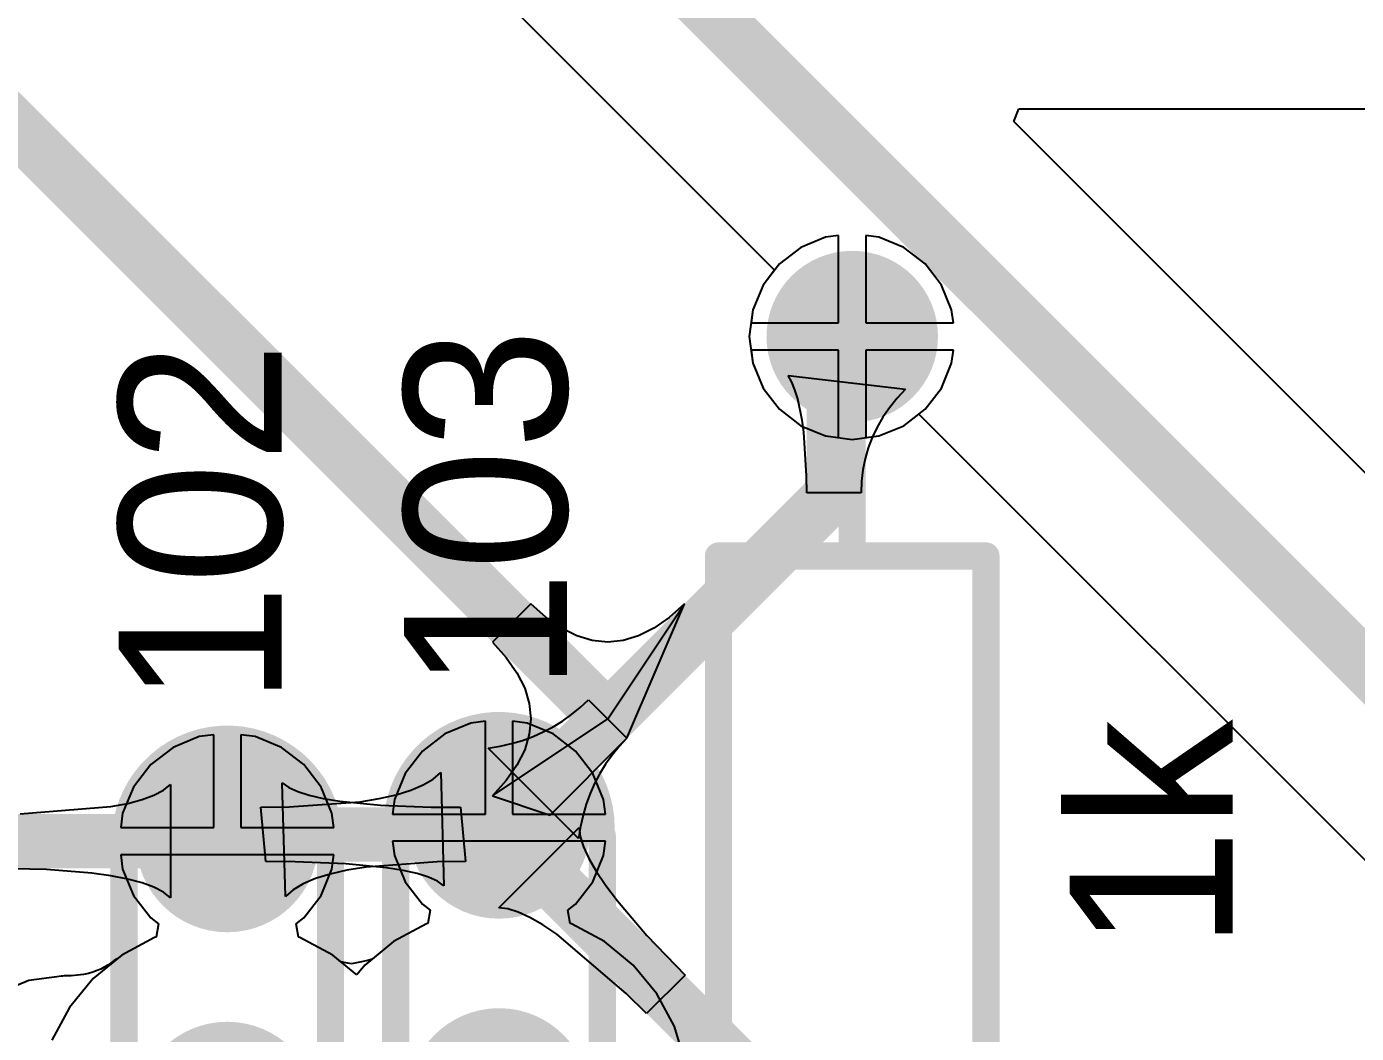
# Model space of a CAD drawing. Header units: millimetres. Extents: x 0 to 190, y 0 to 100.
# Drawn here: x 50.7 to 63.13, y 22.71 to 32.13 of the extents above; entities that cross this region are included whole.
import ezdxf

# ---------------------------------------------------------------- set-up
doc = ezdxf.new("R2010")
doc.units = ezdxf.units.MM
for name, color, linetype in [('BottomLayer', 5, 'Continuous'), ('BottomSolder', 6, 'Continuous'), ('MultiLayer', 9, 'Continuous'), ('PadHoleLayer', 156, 'Continuous'), ('TopLayer', 1, 'Continuous'), ('TopOverlay', 2, 'Continuous'), ('TopSolder', 216, 'Continuous')]:
    doc.layers.add(name, color=color, linetype=linetype)

# ---------------------------------------------------------------- blocks, each defined once
blk = doc.blocks.new('_________1_4__3')
at = {"layer": 'BottomLayer'}
h = blk.add_hatch(color=5, dxfattribs=at)
edge = h.paths.add_edge_path()
edge.add_arc((-5.09999996, 0), 0.6999985999999999, 0, 360)
h = blk.add_hatch(color=5, dxfattribs=at)
edge = h.paths.add_edge_path()
edge.add_arc((5.09999996, 0), 0.6999985999999999, 0, 360)
at = {"layer": 'BottomSolder'}
h = blk.add_hatch(color=6, dxfattribs=at)
edge = h.paths.add_edge_path()
edge.add_arc((-5.09999996, 0), 0.8015985999999998, 0, 360)
h = blk.add_hatch(color=6, dxfattribs=at)
edge = h.paths.add_edge_path()
edge.add_arc((5.09999996, 0), 0.8015985999999998, 0, 360)
at = {"layer": 'MultiLayer'}
h = blk.add_hatch(color=9, dxfattribs=at)
edge = h.paths.add_edge_path()
edge.add_arc((-5.09999996, 0), 0.6999985999999999, 0, 360)
h = blk.add_hatch(color=9, dxfattribs=at)
edge = h.paths.add_edge_path()
edge.add_arc((5.09999996, 0), 0.6999985999999999, 0, 360)
at = {"layer": 'PadHoleLayer'}
h = blk.add_hatch(color=156, dxfattribs=at)
edge = h.paths.add_edge_path()
edge.add_arc((-5.09999996, 0), 0.2999994, 0, 360)
h = blk.add_hatch(color=156, dxfattribs=at)
edge = h.paths.add_edge_path()
edge.add_arc((5.09999996, 0), 0.2999994, 0, 360)
at = {"layer": 'TopLayer'}
h = blk.add_hatch(color=1, dxfattribs=at)
edge = h.paths.add_edge_path()
edge.add_arc((-5.09999996, 0), 0.6999985999999999, 0, 360)
h = blk.add_hatch(color=1, dxfattribs=at)
edge = h.paths.add_edge_path()
edge.add_arc((5.09999996, 0), 0.6999985999999999, 0, 360)
at = {"layer": 'TopSolder'}
h = blk.add_hatch(color=216, dxfattribs=at)
edge = h.paths.add_edge_path()
edge.add_arc((-5.09999996, 0), 0.8015985999999998, 0, 360)
h = blk.add_hatch(color=216, dxfattribs=at)
edge = h.paths.add_edge_path()
edge.add_arc((5.09999996, 0), 0.8015985999999998, 0, 360)
at = {"layer": 'TopOverlay', "const_width": 0.254}
for points in [[(-3.048, -1.25000004), (-3.048, 1.25000004)], [(3.048, 1.25000004), (-3.048, 1.25000004)], [(3.048, -1.25000004), (3.048, 1.25000004)], [(-3.0734, 0), (-4.3942, 0)], [(4.419599999999999, 0), (3.0988, 0)], [(3.048, -1.25000004), (-3.048, -1.25000004)]]:
    blk.add_lwpolyline(points, dxfattribs=at)
at = {"layer": 'TopOverlay', "const_width": 0.127}
for points in [[(-3.1115, 1.25000004, 1), (-2.9845, 1.25000004, 1)], [(-3.1115, 1.25000004, 1), (-2.9845, 1.25000004, 1)], [(2.9845, 1.25000004, 1), (3.1115, 1.25000004, 1)], [(2.9845, 1.25000004, 1), (3.1115, 1.25000004, 1)], [(-4.457699999999999, 0, 1), (-4.3307, 0, 1)], [(-3.1369, 0, 1), (-3.0099, 0, 1)], [(3.0353, 0, 1), (3.1623, 0, 1)], [(4.356100000000001, 0, 1), (4.483099999999999, 0, 1)], [(-3.1115, -1.25000004, 1), (-2.9845, -1.25000004, 1)], [(-3.1115, -1.25000004, 1), (-2.9845, -1.25000004, 1)], [(2.9845, -1.25000004, 1), (3.1115, -1.25000004, 1)], [(2.9845, -1.25000004, 1), (3.1115, -1.25000004, 1)]]:
    blk.add_lwpolyline(points, format="xyb", close=True, dxfattribs=at)
blk = doc.blocks.new('_______15')
at = {"layer": 'BottomLayer'}
h = blk.add_hatch(color=5, dxfattribs=at)
edge = h.paths.add_edge_path()
edge.add_arc((-1.27, 0), 0.7499985, 0, 360)
h = blk.add_hatch(color=5, dxfattribs=at)
edge = h.paths.add_edge_path()
edge.add_arc((1.27, 0), 0.7499985, 0, 360)
at = {"layer": 'BottomSolder'}
h = blk.add_hatch(color=6, dxfattribs=at)
edge = h.paths.add_edge_path()
edge.add_arc((-1.27, 0), 0.8515985, 0, 360)
h = blk.add_hatch(color=6, dxfattribs=at)
edge = h.paths.add_edge_path()
edge.add_arc((1.27, 0), 0.8515985, 0, 360)
at = {"layer": 'MultiLayer'}
h = blk.add_hatch(color=9, dxfattribs=at)
edge = h.paths.add_edge_path()
edge.add_arc((-1.27, 0), 0.7499985, 0, 360)
h = blk.add_hatch(color=9, dxfattribs=at)
edge = h.paths.add_edge_path()
edge.add_arc((1.27, 0), 0.7499985, 0, 360)
at = {"layer": 'PadHoleLayer'}
h = blk.add_hatch(color=156, dxfattribs=at)
edge = h.paths.add_edge_path()
edge.add_arc((-1.27, 0), 0.3499993, 0, 360)
h = blk.add_hatch(color=156, dxfattribs=at)
edge = h.paths.add_edge_path()
edge.add_arc((1.27, 0), 0.3499993, 0, 360)
at = {"layer": 'TopLayer'}
h = blk.add_hatch(color=1, dxfattribs=at)
edge = h.paths.add_edge_path()
edge.add_arc((-1.27, 0), 0.7499985, 0, 360)
h = blk.add_hatch(color=1, dxfattribs=at)
edge = h.paths.add_edge_path()
edge.add_arc((1.27, 0), 0.7499985, 0, 360)
at = {"layer": 'TopSolder'}
h = blk.add_hatch(color=216, dxfattribs=at)
edge = h.paths.add_edge_path()
edge.add_arc((-1.27, 0), 0.8515985, 0, 360)
h = blk.add_hatch(color=216, dxfattribs=at)
edge = h.paths.add_edge_path()
edge.add_arc((1.27, 0), 0.8515985, 0, 360)
at = {"layer": 'TopOverlay', "const_width": 0.254}
for points in [[(-1.27028448, -0.9543745199999999, -1.01885879262925), (-1.2848463, 0.9546463)], [(1.24488448, 0.9543745199999999, -1.018858792629249), (1.2594463, -0.9546463)]]:
    blk.add_lwpolyline(points, format="xyb", dxfattribs=at)
at = {"layer": 'TopOverlay', "const_width": 0.127}
for points in [[(-1.3483463, 0.9546463, 1), (-1.2213463, 0.9546463, 1)], [(-1.3335, 0.9652, 1), (-1.2065, 0.9652, 1)], [(1.18138448, 0.9543745199999999, 1), (1.30838448, 0.9543745199999999, 1)], [(1.2065, 0.9652, 1), (1.3335, 0.9652, 1)], [(-1.33378448, -0.9543745199999999, 1), (-1.20678448, -0.9543745199999999, 1)], [(-1.3081, -0.9652, 1), (-1.1811, -0.9652, 1)], [(1.1303, -0.9652, 1), (1.2573, -0.9652, 1)], [(1.1959463, -0.9546463, 1), (1.3229463, -0.9546463, 1)]]:
    blk.add_lwpolyline(points, format="xyb", close=True, dxfattribs=at)
at = {"layer": 'TopOverlay', "const_width": 0.254}
for points in [[(-1.27, 0.9652), (1.27, 0.9652)], [(-1.2446, -0.9652), (1.1938, -0.9652)]]:
    blk.add_lwpolyline(points, dxfattribs=at)
blk = doc.blocks.new('_______16')
at = {"layer": 'BottomLayer'}
h = blk.add_hatch(color=5, dxfattribs=at)
edge = h.paths.add_edge_path()
edge.add_arc((-1.27, 0), 0.7499985, 0, 360)
h = blk.add_hatch(color=5, dxfattribs=at)
edge = h.paths.add_edge_path()
edge.add_arc((1.27, 0), 0.7499985, 0, 360)
at = {"layer": 'BottomSolder'}
h = blk.add_hatch(color=6, dxfattribs=at)
edge = h.paths.add_edge_path()
edge.add_arc((-1.27, 0), 0.8515985, 0, 360)
h = blk.add_hatch(color=6, dxfattribs=at)
edge = h.paths.add_edge_path()
edge.add_arc((1.27, 0), 0.8515985, 0, 360)
at = {"layer": 'MultiLayer'}
h = blk.add_hatch(color=9, dxfattribs=at)
edge = h.paths.add_edge_path()
edge.add_arc((-1.27, 0), 0.7499985, 0, 360)
h = blk.add_hatch(color=9, dxfattribs=at)
edge = h.paths.add_edge_path()
edge.add_arc((1.27, 0), 0.7499985, 0, 360)
at = {"layer": 'PadHoleLayer'}
h = blk.add_hatch(color=156, dxfattribs=at)
edge = h.paths.add_edge_path()
edge.add_arc((-1.27, 0), 0.3499993, 0, 360)
h = blk.add_hatch(color=156, dxfattribs=at)
edge = h.paths.add_edge_path()
edge.add_arc((1.27, 0), 0.3499993, 0, 360)
at = {"layer": 'TopLayer'}
h = blk.add_hatch(color=1, dxfattribs=at)
edge = h.paths.add_edge_path()
edge.add_arc((-1.27, 0), 0.7499985, 0, 360)
h = blk.add_hatch(color=1, dxfattribs=at)
edge = h.paths.add_edge_path()
edge.add_arc((1.27, 0), 0.7499985, 0, 360)
at = {"layer": 'TopSolder'}
h = blk.add_hatch(color=216, dxfattribs=at)
edge = h.paths.add_edge_path()
edge.add_arc((-1.27, 0), 0.8515985, 0, 360)
h = blk.add_hatch(color=216, dxfattribs=at)
edge = h.paths.add_edge_path()
edge.add_arc((1.27, 0), 0.8515985, 0, 360)
at = {"layer": 'TopOverlay', "const_width": 0.254}
for points in [[(-1.27028448, -0.9543745199999999, -1.01885879262925), (-1.2848463, 0.9546463)], [(1.24488448, 0.9543745199999999, -1.018858792629249), (1.2594463, -0.9546463)]]:
    blk.add_lwpolyline(points, format="xyb", dxfattribs=at)
at = {"layer": 'TopOverlay', "const_width": 0.127}
for points in [[(-1.3483463, 0.9546463, 1), (-1.2213463, 0.9546463, 1)], [(-1.3335, 0.9652, 1), (-1.2065, 0.9652, 1)], [(1.18138448, 0.9543745199999999, 1), (1.30838448, 0.9543745199999999, 1)], [(1.2065, 0.9652, 1), (1.3335, 0.9652, 1)], [(-1.33378448, -0.9543745199999999, 1), (-1.20678448, -0.9543745199999999, 1)], [(-1.3081, -0.9652, 1), (-1.1811, -0.9652, 1)], [(1.1303, -0.9652, 1), (1.2573, -0.9652, 1)], [(1.1959463, -0.9546463, 1), (1.3229463, -0.9546463, 1)]]:
    blk.add_lwpolyline(points, format="xyb", close=True, dxfattribs=at)
at = {"layer": 'TopOverlay', "const_width": 0.254}
for points in [[(-1.27, 0.9652), (1.27, 0.9652)], [(-1.2446, -0.9652), (1.1938, -0.9652)]]:
    blk.add_lwpolyline(points, dxfattribs=at)

msp = doc.modelspace()

# ---------------------------------------------------------------- linework, layer by layer
at = {"layer": 'BottomLayer'}
for p, q in [((55.03359579999999, 32.51322682), (57.69480206, 29.85202056)), ((59.92920957999999, 31.24070968), (59.97781248, 31.35804244)), ((59.97781248, 31.35804244), (99.24863056, 31.35804244)), ((66.93307416, 24.2368451), (59.92920957999999, 31.24070968)), ((57.69480206, 29.85202056), (57.58668442, 29.7111166)), ((57.58668442, 29.7111166), (57.49055558, 29.47904442)), ((57.49055558, 29.47904442), (57.45776926, 29.22999996)), ((57.45776926, 29.22999996), (57.49055558, 28.9809555)), ((57.49055558, 28.9809555), (57.58668442, 28.74888332)), ((57.85519797999999, 28.80355936), (57.82233037999999, 28.86559378)), ((57.82233037999999, 28.86559378), (58.91755805999999, 28.73762096)), ((57.58668442, 28.74888332), (57.73960003999999, 28.5496)), ((57.88460864, 28.73094838), (57.85519797999999, 28.80355936)), ((57.91055727999999, 28.64776338), (57.88460864, 28.73094838)), ((58.91755805999999, 28.73762096), (58.83885361999999, 28.65259192)), ((57.95207611999999, 28.44966116), (57.91055727999999, 28.64776338)), ((58.83885361999999, 28.65259192), (58.76843466, 28.5649416)), ((57.73960003999999, 28.5496), (57.93888336, 28.39668438)), ((58.70629863999999, 28.47466746), (58.6524481, 28.3817695)), ((58.76843466, 28.5649416), (58.70629863999999, 28.47466746)), ((58.90111664, 28.39668438), (59.04202059999999, 28.50480202)), ((59.04202059999999, 28.50480202), (64.74634243999999, 22.80048018)), ((57.93888336, 28.39668438), (58.17095553999999, 28.30055554)), ((57.96764631999999, 28.33474648), (57.95207611999999, 28.44966116)), ((58.6524481, 28.3817695), (58.60688304, 28.2862528)), ((58.66904445999999, 28.30055554), (58.90111664, 28.39668438)), ((57.99359496, 27.92654308), (57.96764631999999, 28.33474648)), ((58.17095553999999, 28.30055554), (58.41999999999999, 28.26776922)), ((58.41999999999999, 28.26776922), (58.66904445999999, 28.30055554)), ((58.60688304, 28.2862528), (58.56960092, 28.18811228)), ((58.56960092, 28.18811228), (58.54060681999999, 28.08734794)), ((58.51989312, 27.98396232), (58.50746744, 27.87795542)), ((58.54060681999999, 28.08734794), (58.51989312, 27.98396232)), ((57.9953247, 27.7693247), (57.99359496, 27.92654308)), ((58.50746744, 27.87795542), (58.5033247, 27.7693247)), ((58.5033247, 27.7693247), (57.9953247, 27.7693247)), ((55.41557877999999, 26.73163056), (55.05636943999999, 26.37242122)), ((55.41558132, 26.73163056), (55.05637198, 26.37242122)), ((55.55926403999999, 26.60231662), (55.41557877999999, 26.73163056)), ((55.55926658, 26.60231408), (55.41558132, 26.73163056)), ((56.13400253999999, 25.654), (56.85242375999999, 26.73163056)), ((56.31360594, 25.47439405999999), (56.85242122, 26.73163056)), ((56.85242122, 26.73163056), (56.70873596, 26.60231408)), ((56.85242375999999, 26.73163056), (56.7087385, 26.60231662)), ((55.7029493, 26.5017377), (55.55926403999999, 26.60231662)), ((55.7029493, 26.50173516), (55.55926658, 26.60231408)), ((56.7087385, 26.60231662), (56.56505324, 26.5017377)), ((56.70873596, 26.60231408), (56.56505324, 26.50173516)), ((55.84663201999999, 26.4298938), (55.7029493, 26.5017377)), ((55.84663456, 26.4298938), (55.7029493, 26.50173516)), ((56.56505324, 26.50173516), (56.42136798, 26.4298938)), ((56.56505324, 26.5017377), (56.42137052, 26.4298938)), ((55.05636943999999, 26.37242122), (55.18568592, 26.22873596)), ((55.05637198, 26.37242122), (55.18568845999999, 26.22873596)), ((55.99031727999999, 26.38679), (55.84663201999999, 26.4298938)), ((55.99031727999999, 26.38679), (55.84663456, 26.4298938)), ((56.13399999999999, 26.37242122), (55.99031727999999, 26.38679)), ((56.13400253999999, 26.37242122), (55.99031727999999, 26.38679)), ((56.27768526, 26.38679), (56.13399999999999, 26.37242122)), ((56.27768526, 26.38679), (56.13400253999999, 26.37242122)), ((56.42136798, 26.4298938), (56.27768526, 26.38679)), ((56.42137052, 26.4298938), (56.27768526, 26.38679)), ((55.18568592, 26.22873596), (55.28626483999999, 26.08505324)), ((55.18568845999999, 26.22873596), (55.28626483999999, 26.08505324)), ((55.28626483999999, 26.08505324), (55.3581062, 25.94136798)), ((55.28626483999999, 26.08505324), (55.35810873999999, 25.94136798)), ((55.3581062, 25.94136798), (55.40121254, 25.79768526)), ((55.35810873999999, 25.94136798), (55.40121254, 25.79768526)), ((55.40121254, 25.79768526), (55.41557877999999, 25.654)), ((55.40121254, 25.79768526), (55.41558132, 25.654)), ((55.79643908, 25.6950337), (55.8772568, 25.761315)), ((55.8772568, 25.761315), (55.95439405999999, 25.83360593999999)), ((55.95439405999999, 25.83360593999999), (56.31360594, 25.47439405999999)), ((54.85590248, 25.61615654), (54.61166878, 25.51499088)), ((54.991, 25.63394161999999), (54.85590248, 25.61615654)), ((54.991, 24.765), (54.991, 25.63394161999999)), ((55.05636943999999, 24.93558132), (56.13400253999999, 25.654)), ((55.38009751999999, 25.61615654), (55.24499999999999, 25.63394161999999)), ((55.24499999999999, 25.63394161999999), (55.24499999999999, 24.765)), ((55.62433121999999, 25.51499088), (55.38009751999999, 25.61615654)), ((55.41557877999999, 25.654), (55.40121254, 25.51031728)), ((55.41558132, 25.654), (55.40121254, 25.51031728)), ((55.62375718, 25.58051018), (55.71193836, 25.63476712)), ((55.71193836, 25.63476712), (55.79643908, 25.6950337)), ((52.31590248, 25.48915654), (52.07166878, 25.38799088)), ((52.45099999999999, 25.50694162), (52.31590248, 25.48915654)), ((52.45099999999999, 24.638), (52.45099999999999, 25.50694162)), ((52.84009752, 25.48915654), (52.705, 25.50694162)), ((52.705, 25.50694162), (52.705, 24.638)), ((53.08433122, 25.38799088), (52.84009752, 25.48915654)), ((54.61166878, 25.51499088), (54.40193844, 25.35406156)), ((55.3371258, 25.45381244), (55.43635089999999, 25.49003283999999)), ((55.40121254, 25.51031728), (55.3581062, 25.36663202)), ((55.40121254, 25.51031728), (55.35810873999999, 25.36663202)), ((55.43635089999999, 25.49003283999999), (55.53189554, 25.53226542)), ((55.53189554, 25.53226542), (55.62375718, 25.58051018)), ((55.83406155999999, 25.35406156), (55.62433121999999, 25.51499088)), ((52.07166878, 25.38799088), (51.86193844, 25.22706156)), ((53.29406156, 25.22706156), (53.08433122, 25.38799088)), ((55.01736266, 25.3812167), (55.12763168, 25.3994031)), ((55.86121669999999, 24.53736266), (55.01736266, 25.3812167)), ((55.12763168, 25.3994031), (55.23421769999999, 25.42360168)), ((55.23421769999999, 25.42360168), (55.3371258, 25.45381244)), ((55.3581062, 25.36663202), (55.28626483999999, 25.22294676)), ((55.35810873999999, 25.36663202), (55.28626483999999, 25.2229493)), ((55.59518471999999, 24.75597538), (56.31360594, 25.47439405999999)), ((56.24131499999999, 25.3972568), (56.1750337, 25.31643908)), ((56.31360594, 25.47439405999999), (56.24131499999999, 25.3972568)), ((54.40193844, 25.35406156), (54.24100912, 25.14433122)), ((55.99499087999999, 25.14433122), (55.83406155999999, 25.35406156)), ((56.1750337, 25.31643908), (56.11476712, 25.23193836)), ((51.86193844, 25.22706156), (51.70100911999999, 25.01733122)), ((53.45499088, 25.01733122), (53.29406156, 25.22706156)), ((54.24100912, 25.14433122), (54.13984346, 24.90009752)), ((54.50119656, 25.09191832), (54.57344178, 25.1537089)), ((54.57344178, 25.1537089), (54.60342902, 24.09236482)), ((55.28626483999999, 25.2229493), (55.18568592, 25.07926404)), ((55.28626483999999, 25.22294676), (55.18568592, 25.07926404)), ((56.09615654, 24.90009752), (55.99499087999999, 25.14433122)), ((56.06051018, 25.14375718), (56.01226542, 25.05189554)), ((56.11476712, 25.23193836), (56.06051018, 25.14375718)), ((51.70100911999999, 25.01733122), (51.59984346, 24.77309752)), ((51.89233208, 24.9420634), (51.98138194, 24.98909658)), ((51.98138194, 24.98909658), (52.04800106, 25.04166188)), ((52.04800106, 25.04166188), (52.04800106, 23.98033812)), ((53.12255821999999, 23.9952911), (53.09257098, 25.05663518)), ((53.09257098, 25.05663518), (53.15276136, 25.01329008)), ((53.15276136, 25.01329008), (53.23657627999999, 24.97450682)), ((53.55615654, 24.77309752), (53.45499088, 25.01733122)), ((54.15667603999999, 24.94557622), (54.29281242, 24.98785198)), ((54.29281242, 24.98785198), (54.40765344, 25.03663268)), ((54.40765344, 25.03663268), (54.50119656, 25.09191832)), ((55.18568592, 25.07926404), (55.05636943999999, 24.93557878)), ((55.18568592, 25.07926404), (55.05636943999999, 24.93558132)), ((56.01226542, 25.05189554), (55.97003283999999, 24.9563509)), ((51.49057774, 24.8341642), (51.64692998, 24.86459848)), ((51.64692998, 24.86459848), (51.7808464, 24.90056488)), ((51.7808464, 24.90056488), (51.89233208, 24.9420634)), ((53.15652056, 24.8317512), (53.82050704, 24.88053444)), ((53.23657627999999, 24.97450682), (53.3440132, 24.9402854)), ((53.3440132, 24.9402854), (53.47507211999999, 24.91062836)), ((53.47507211999999, 24.91062836), (53.62975049999999, 24.88553316)), ((53.62975049999999, 24.88553316), (54.00997834, 24.84903336)), ((53.82050704, 24.88053444), (53.99923922, 24.90980286)), ((53.99923922, 24.90980286), (54.15667603999999, 24.94557622)), ((54.13984346, 24.90009752), (54.12205837999999, 24.765)), ((55.05636943999999, 24.93557878), (55.59518471999999, 24.75597538)), ((55.97003283999999, 24.9563509), (55.93381244, 24.8571258)), ((56.11394162, 24.765), (56.09615654, 24.90009752)), ((50.64083852, 24.76776606), (51.49057774, 24.8341642)), ((51.59984346, 24.77309752), (51.58205838, 24.638)), ((52.89259678, 24.8285), (53.15652056, 24.8317512)), ((52.93851998, 24.3205), (52.89259678, 24.8285)), ((53.57394162, 24.638), (53.55615654, 24.77309752)), ((54.00997834, 24.84903336), (54.48469163999999, 24.83078092)), ((54.12205837999999, 24.765), (54.991, 24.765)), ((54.48469163999999, 24.83078092), (54.75748002, 24.8285)), ((54.75748002, 24.8285), (54.80340322, 24.3205)), ((55.24499999999999, 24.765), (56.11394162, 24.765)), ((55.90360167999999, 24.7542177), (55.8794031, 24.64763168)), ((55.93381244, 24.8571258), (55.90360167999999, 24.7542177)), ((51.58205838, 24.638), (52.45099999999999, 24.638)), ((52.705, 24.638), (53.57394162, 24.638)), ((55.11753263999999, 23.88799896), (55.86800104, 24.63846736)), ((55.8794031, 24.64763168), (55.86121669999999, 24.53736266)), ((55.86800104, 24.63846736), (55.87793752, 24.5541927)), ((55.11799999999999, 24.511), (54.12205837999999, 24.511)), ((54.12205837999999, 24.511), (54.13984346, 24.37590248)), ((56.11394162, 24.511), (55.11799999999999, 24.511)), ((55.87793752, 24.5541927), (55.90764789999999, 24.45796734)), ((56.09615654, 24.37590248), (56.11394162, 24.511)), ((52.578, 24.384), (51.58205838, 24.384)), ((51.58205838, 24.384), (51.59984346, 24.24890248)), ((53.57394162, 24.384), (52.578, 24.384)), ((53.55615654, 24.24890248), (53.57394162, 24.384)), ((54.13984346, 24.37590248), (54.24100912, 24.13166878)), ((55.90764789999999, 24.45796734), (55.95713472, 24.34979128)), ((55.99499087999999, 24.13166878), (56.09615654, 24.37590248)), ((50.88692388, 24.24593322), (50.37231988, 24.257)), ((51.31179221999999, 24.21273542), (50.88692388, 24.24593322)), ((51.59984346, 24.24890248), (51.70100911999999, 24.00466878)), ((53.21130836, 24.31821908), (52.93851998, 24.3205)), ((53.68602166, 24.29996664), (53.21130836, 24.31821908)), ((53.45499088, 24.00466878), (53.55615654, 24.24890248)), ((54.06624949999999, 24.26346684), (53.68602166, 24.29996664)), ((53.87549296, 24.26846556), (53.69676078, 24.23919714)), ((54.53947943999999, 24.3172488), (53.87549296, 24.26846556)), ((54.22092787999999, 24.23837164), (54.06624949999999, 24.26346684)), ((54.80340322, 24.3205), (54.53947943999999, 24.3172488)), ((55.95713472, 24.34979128), (56.02639797999999, 24.22966452)), ((51.49057774, 24.1878358), (51.31179221999999, 24.21273542)), ((51.64692998, 24.15740152), (51.49057774, 24.1878358)), ((51.7808464, 24.12143512), (51.64692998, 24.15740152)), ((51.89233208, 24.0799366), (51.7808464, 24.12143512)), ((53.40318758, 24.16114802), (53.28834655999999, 24.11236732)), ((53.53932395999999, 24.20342378), (53.40318758, 24.16114802)), ((53.69676078, 24.23919714), (53.53932395999999, 24.20342378)), ((54.35198679999999, 24.2087146), (54.22092787999999, 24.23837164)), ((54.24100912, 24.13166878), (54.40193844, 23.92193844)), ((54.45942372, 24.17449318), (54.35198679999999, 24.2087146)), ((54.54323864, 24.13570992), (54.45942372, 24.17449318)), ((54.60342902, 24.09236482), (54.54323864, 24.13570992)), ((55.83406155999999, 23.92193844), (55.99499087999999, 24.13166878)), ((56.02639797999999, 24.22966452), (56.11543514, 24.0975896)), ((51.70100911999999, 24.00466878), (51.86193844, 23.79493844)), ((51.98138194, 24.03290342), (51.89233208, 24.0799366)), ((52.04800106, 23.98033812), (51.98138194, 24.03290342)), ((53.19480343999999, 24.05708168), (53.12255821999999, 23.9952911)), ((53.28834655999999, 24.11236732), (53.19480343999999, 24.05708168)), ((53.29406156, 23.79493844), (53.45499088, 24.00466878)), ((56.11543514, 24.0975896), (56.22424873999999, 23.95356144)), ((54.40193844, 23.92193844), (54.47445036000001, 23.8662972)), ((55.2018073, 23.87806248), (55.11753263999999, 23.88799896)), ((55.29803266, 23.8483521), (55.2018073, 23.87806248)), ((55.76154964, 23.8662972), (55.83406155999999, 23.92193844)), ((56.22424873999999, 23.95356144), (56.50120271999999, 23.6296581)), ((51.86193844, 23.79493844), (51.93445036, 23.7392972)), ((53.22154964, 23.7392972), (53.29406156, 23.79493844)), ((54.47445036000001, 23.8662972), (54.45171736, 23.74134698)), ((55.40620872, 23.79886528), (55.29803266, 23.8483521)), ((55.52633548, 23.72960202), (55.40620872, 23.79886528)), ((55.78428263999999, 23.74134698), (55.76154964, 23.8662972)), ((51.93445036, 23.7392972), (51.91171735999999, 23.61434698)), ((53.24428263999999, 23.61434698), (53.22154964, 23.7392972)), ((54.43891067999999, 23.73746332), (54.13211678, 23.57347838)), ((54.45171736, 23.74134698), (54.43891067999999, 23.73746332)), ((55.65841039999999, 23.64056486), (55.52633548, 23.72960202)), ((56.30621708, 23.08665944), (55.65841039999999, 23.64056486)), ((55.79708932, 23.73746332), (55.78428263999999, 23.74134698)), ((56.10388321999999, 23.57347838), (55.79708932, 23.73746332)), ((56.50120271999999, 23.6296581), (56.85725484, 23.2579545)), ((51.89891067999999, 23.61046332), (51.59211678, 23.44647838)), ((51.91171735999999, 23.61434698), (51.89891067999999, 23.61046332)), ((53.25708931999999, 23.61046332), (53.24428263999999, 23.61434698)), ((53.56388322, 23.44647838), (53.25708931999999, 23.61046332)), ((54.13211678, 23.57347838), (53.93121802, 23.40860444)), ((56.37279048, 23.35279048), (56.10388321999999, 23.57347838)), ((51.52069706, 23.39612542), (51.46033141999999, 23.35269904)), ((51.54980037999999, 23.4117515), (51.52069706, 23.39612542)), ((51.59211678, 23.44647838), (51.54980037999999, 23.4117515)), ((53.64004258, 23.3839766), (53.56388322, 23.44647838)), ((53.67039557999999, 23.37710844), (53.64004258, 23.3839766)), ((53.74014144, 23.3657902), (53.67039557999999, 23.37710844)), ((53.80274227999999, 23.37604164), (53.74014144, 23.3657902)), ((53.89078376, 23.39604668), (53.80274227999999, 23.37604164)), ((53.93121802, 23.40860444), (53.89078376, 23.39604668)), ((51.02583648, 23.249382), (50.98550381999999, 23.24294056)), ((51.03670768, 23.24968172), (51.02583648, 23.249382)), ((51.05399999999999, 23.25195756), (51.03670768, 23.24968172)), ((51.11951676, 23.25195756), (51.05399999999999, 23.25195756)), ((51.11992824, 23.25196772), (51.11951676, 23.25195756)), ((51.17935661999999, 23.25702232), (51.11992824, 23.25196772)), ((51.23250104, 23.2647998), (51.17935661999999, 23.25702232)), ((51.27982124, 23.2748201), (51.23250104, 23.2647998)), ((51.32214272, 23.28674032), (51.27982124, 23.2748201)), ((51.36037226000001, 23.3003725), (51.32214272, 23.28674032)), ((51.39543696, 23.31570394), (51.36037226000001, 23.3003725)), ((51.4284341, 23.33299372), (51.39543696, 23.31570394)), ((51.46033141999999, 23.35269904), (51.4284341, 23.33299372)), ((56.59347837999999, 23.08388322), (56.37279048, 23.35279048)), ((56.85725484, 23.2579545), (56.4980455, 22.89874516)), ((50.72246396, 23.2083102), (50.41352122, 23.08034246)), ((50.98550381999999, 23.24294056), (50.72246396, 23.2083102)), ((56.4980455, 22.89874516), (56.30621708, 23.08665944)), ((56.75746331999999, 22.77708932), (56.59347837999999, 23.08388322)), ((56.85844609999999, 22.44419692), (56.75746331999999, 22.77708932))]:
    msp.add_line(p, q, dxfattribs=at)
at = {"layer": 'BottomLayer', "const_width": 0.508}
for points in [[(43.434, 38.354), (53.98040766, 27.80759234)], [(55.56418656, 33.79418438), (66.0273, 23.33107094)], [(58.2493247, 29.05932466), (58.41999999999999, 29.22999996)], [(58.2493247, 27.7693247), (58.2493247, 29.05932466)], [(53.98040766, 27.80759234), (53.98041019999999, 27.80759234)], [(53.98041019999999, 27.80759234), (56.13400253999999, 25.654)], [(56.13399999999999, 25.654), (58.2493247, 27.7693247)], [(55.11799999999999, 24.638), (56.13399999999999, 25.654)], [(55.0545, 24.5745), (55.11799999999999, 24.638)], [(55.11799999999999, 24.638), (59.62800113999999, 20.12799886)], [(45.974, 24.511), (52.578, 24.511)], [(52.578, 24.511), (52.64149999999999, 24.5745)], [(52.64149999999999, 24.5745), (55.0545, 24.5745)]]:
    msp.add_lwpolyline(points, dxfattribs=at)
at = {"layer": 'BottomLayer', "const_width": 0.254}
for points in [[(58.29299999999999, 29.22999996, 1), (58.547, 29.22999996, 1)], [(58.12232469999999, 29.05932466, 1), (58.3763247, 29.05932466, 1)], [(58.12232469999999, 29.05932466, 1), (58.3763247, 29.05932466, 1)], [(53.85340765999999, 27.80759234, 1), (54.10740766, 27.80759234, 1)], [(53.85340765999999, 27.80759234, 1), (54.10740766, 27.80759234, 1)], [(53.8534102, 27.80759234, 1), (54.1074102, 27.80759234, 1)], [(53.8534102, 27.80759234, 1), (54.1074102, 27.80759234, 1)], [(58.12232469999999, 27.7693247, 1), (58.3763247, 27.7693247, 1)], [(58.12232469999999, 27.7693247, 1), (58.3763247, 27.7693247, 1)], [(56.007, 25.654, 1), (56.261, 25.654, 1)], [(56.007, 25.654, 1), (56.261, 25.654, 1)], [(56.00700253999999, 25.654, 1), (56.26100254, 25.654, 1)], [(54.991, 24.638, 1), (55.24499999999999, 24.638, 1)], [(54.991, 24.638, 1), (55.24499999999999, 24.638, 1)], [(54.991, 24.638, 1), (55.24499999999999, 24.638, 1)], [(52.45099999999999, 24.511, 1), (52.705, 24.511, 1)], [(52.45099999999999, 24.511, 1), (52.705, 24.511, 1)], [(52.51449999999999, 24.5745, 1), (52.7685, 24.5745, 1)], [(52.51449999999999, 24.5745, 1), (52.7685, 24.5745, 1)], [(54.9275, 24.5745, 1), (55.18149999999999, 24.5745, 1)], [(54.9275, 24.5745, 1), (55.18149999999999, 24.5745, 1)]]:
    msp.add_lwpolyline(points, format="xyb", close=True, dxfattribs=at)
at = {"layer": 'TopLayer'}
for p, q in [((58.17095553999999, 30.15944438), (57.93888336, 30.06331554)), ((58.29299999999999, 30.17551242), (58.17095553999999, 30.15944438)), ((58.29299999999999, 29.35699996), (58.29299999999999, 30.17551242)), ((58.66904445999999, 30.15944438), (58.547, 30.17551242)), ((58.547, 30.17551242), (58.547, 29.35699996)), ((58.90111664, 30.06331554), (58.66904445999999, 30.15944438)), ((57.93888336, 30.06331554), (57.73960003999999, 29.91039992)), ((59.10039996, 29.91039992), (58.90111664, 30.06331554)), ((57.73960003999999, 29.91039992), (57.58668442, 29.7111166)), ((59.25331558, 29.7111166), (59.10039996, 29.91039992)), ((57.58668442, 29.7111166), (57.49055558, 29.47904442)), ((59.34944442, 29.47904442), (59.25331558, 29.7111166)), ((57.49055558, 29.47904442), (57.47448753999999, 29.35699996)), ((59.36551245999999, 29.35699996), (59.34944442, 29.47904442)), ((57.47448753999999, 29.35699996), (58.29299999999999, 29.35699996)), ((58.547, 29.35699996), (59.36551245999999, 29.35699996)), ((58.29299999999999, 29.10299995999999), (57.47448753999999, 29.10299995999999)), ((57.47448753999999, 29.10299995999999), (57.49055558, 28.9809555)), ((58.29299999999999, 28.2844875), (58.29299999999999, 29.10299995999999)), ((59.36551245999999, 29.10299995999999), (58.547, 29.10299995999999)), ((58.547, 29.10299995999999), (58.547, 28.2844875)), ((59.34944442, 28.9809555), (59.36551245999999, 29.10299995999999)), ((57.49055558, 28.9809555), (57.58668442, 28.74888332)), ((59.25331558, 28.74888332), (59.34944442, 28.9809555)), ((57.58668442, 28.74888332), (57.73960003999999, 28.5496)), ((59.10039996, 28.5496), (59.25331558, 28.74888332)), ((57.73960003999999, 28.5496), (57.93888336, 28.39668438)), ((58.90111664, 28.39668438), (59.10039996, 28.5496)), ((57.93888336, 28.39668438), (58.17095553999999, 28.30055554)), ((58.66904445999999, 28.30055554), (58.90111664, 28.39668438)), ((58.17095553999999, 28.30055554), (58.29299999999999, 28.2844875)), ((58.547, 28.2844875), (58.66904445999999, 28.30055554)), ((54.85590248, 25.61615654), (54.61166878, 25.51499088)), ((54.991, 25.63394161999999), (54.85590248, 25.61615654)), ((54.991, 24.765), (54.991, 25.63394161999999)), ((55.38009751999999, 25.61615654), (55.24499999999999, 25.63394161999999)), ((55.24499999999999, 25.63394161999999), (55.24499999999999, 24.765)), ((55.62433121999999, 25.51499088), (55.38009751999999, 25.61615654)), ((52.31590248, 25.48915654), (52.07166878, 25.38799088)), ((52.45099999999999, 25.50694162), (52.31590248, 25.48915654)), ((52.45099999999999, 24.638), (52.45099999999999, 25.50694162)), ((52.84009752, 25.48915654), (52.705, 25.50694162)), ((52.705, 25.50694162), (52.705, 24.638)), ((53.08433122, 25.38799088), (52.84009752, 25.48915654)), ((54.61166878, 25.51499088), (54.40193844, 25.35406156)), ((55.83406155999999, 25.35406156), (55.62433121999999, 25.51499088)), ((52.07166878, 25.38799088), (51.86193844, 25.22706156)), ((53.29406156, 25.22706156), (53.08433122, 25.38799088)), ((54.40193844, 25.35406156), (54.24100912, 25.14433122)), ((55.99499087999999, 25.14433122), (55.83406155999999, 25.35406156)), ((51.86193844, 25.22706156), (51.70100911999999, 25.01733122)), ((53.45499088, 25.01733122), (53.29406156, 25.22706156)), ((54.24100912, 25.14433122), (54.13984346, 24.90009752)), ((56.09615654, 24.90009752), (55.99499087999999, 25.14433122)), ((51.70100911999999, 25.01733122), (51.59984346, 24.77309752)), ((53.55615654, 24.77309752), (53.45499088, 25.01733122)), ((54.13984346, 24.90009752), (54.12205837999999, 24.765)), ((56.11394162, 24.765), (56.09615654, 24.90009752)), ((51.59984346, 24.77309752), (51.58205838, 24.638)), ((53.57394162, 24.638), (53.55615654, 24.77309752)), ((54.12205837999999, 24.765), (54.991, 24.765)), ((55.24499999999999, 24.765), (56.11394162, 24.765)), ((51.58205838, 24.638), (52.45099999999999, 24.638)), ((52.705, 24.638), (53.57394162, 24.638)), ((55.11799999999999, 24.511), (54.12205837999999, 24.511)), ((54.12205837999999, 24.511), (54.13984346, 24.37590248)), ((56.11394162, 24.511), (55.11799999999999, 24.511)), ((56.09615654, 24.37590248), (56.11394162, 24.511)), ((52.578, 24.384), (51.58205838, 24.384)), ((51.58205838, 24.384), (51.59984346, 24.24890248)), ((53.57394162, 24.384), (52.578, 24.384)), ((53.55615654, 24.24890248), (53.57394162, 24.384)), ((54.13984346, 24.37590248), (54.24100912, 24.13166878)), ((55.99499087999999, 24.13166878), (56.09615654, 24.37590248)), ((51.59984346, 24.24890248), (51.70100911999999, 24.00466878)), ((53.45499088, 24.00466878), (53.55615654, 24.24890248)), ((54.24100912, 24.13166878), (54.40193844, 23.92193844)), ((55.83406155999999, 23.92193844), (55.99499087999999, 24.13166878)), ((51.70100911999999, 24.00466878), (51.86193844, 23.79493844)), ((53.29406156, 23.79493844), (53.45499088, 24.00466878)), ((54.40193844, 23.92193844), (54.47445036000001, 23.8662972)), ((55.76154964, 23.8662972), (55.83406155999999, 23.92193844)), ((51.86193844, 23.79493844), (51.93445036, 23.7392972)), ((53.22154964, 23.7392972), (53.29406156, 23.79493844)), ((54.47445036000001, 23.8662972), (54.45171736, 23.74134698)), ((55.78428263999999, 23.74134698), (55.76154964, 23.8662972)), ((51.93445036, 23.7392972), (51.91171735999999, 23.61434698)), ((53.24428263999999, 23.61434698), (53.22154964, 23.7392972)), ((54.43891067999999, 23.73746332), (54.13211678, 23.57347838)), ((54.45171736, 23.74134698), (54.43891067999999, 23.73746332)), ((55.79708932, 23.73746332), (55.78428263999999, 23.74134698)), ((56.10388321999999, 23.57347838), (55.79708932, 23.73746332)), ((51.89891067999999, 23.61046332), (51.59211678, 23.44647838)), ((51.91171735999999, 23.61434698), (51.89891067999999, 23.61046332)), ((53.25708931999999, 23.61046332), (53.24428263999999, 23.61434698)), ((53.56388322, 23.44647838), (53.25708931999999, 23.61046332)), ((54.13211678, 23.57347838), (53.86320951999999, 23.35279048)), ((56.37279048, 23.35279048), (56.10388321999999, 23.57347838)), ((51.59211678, 23.44647838), (51.32320952, 23.22579048)), ((53.78868846, 23.26198548), (53.56388322, 23.44647838)), ((53.86320951999999, 23.35279048), (53.78868846, 23.26198548)), ((56.59347837999999, 23.08388322), (56.37279048, 23.35279048)), ((51.32320952, 23.22579048), (51.10252161999999, 22.95688322)), ((56.75746331999999, 22.77708932), (56.59347837999999, 23.08388322)), ((51.10252161999999, 22.95688322), (50.93853668, 22.65008932)), ((56.85844609999999, 22.44419692), (56.75746331999999, 22.77708932))]:
    msp.add_line(p, q, dxfattribs=at)

# ---------------------------------------------------------------- block references
for name, p, rotation in [('_________1_4__3', (58.41999999999999, 24.13), 270), ('_______15', (55.11799999999999, 23.368), 90), ('_______16', (52.578, 23.241), 90)]:
    msp.add_blockref(name, p, dxfattribs=dict(rotation=rotation))

# ---------------------------------------------------------------- texts
at = {"layer": 'TopOverlay'}
for s, p in [('103', (55.75275362, 25.90861722)), ('102', (53.08575362, 25.78161722)), ('1k', (61.97575107999999, 23.49532766))]:
    msp.add_text(s, height=1.524, rotation=90, dxfattribs=at).set_placement(p)

doc.saveas('drawing.dxf')
